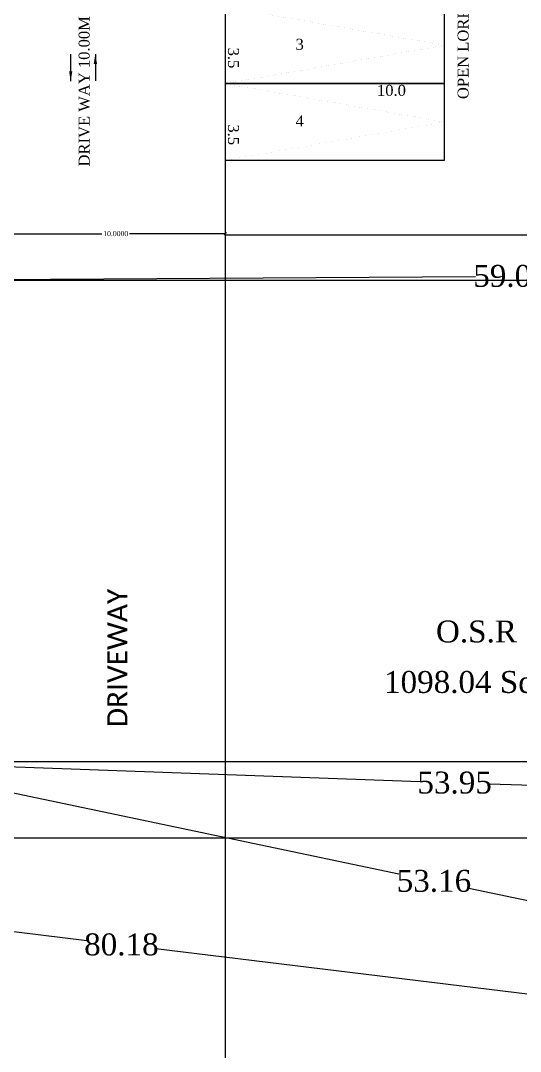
# Model space of a CAD drawing. Header units: metres. Extents: x 10791 to 15749, y -2675 to -2476.
# Drawn here: x 15705.57 to 15711.27, y -2666.79 to -2655.03 of the extents above; entities that cross this region are included whole.
import ezdxf
from ezdxf.enums import TextEntityAlignment as Align

# ---------------------------------------------------------------- set-up
doc = ezdxf.new("R2010")
doc.units = ezdxf.units.M
doc.header["$LTSCALE"] = 0.5
doc.header["$MEASUREMENT"] = 0
doc.header["$PDMODE"] = 35
for name, color, linetype in [('BLK_1_LVL_0_SIDE_SETBACK2', 7, 'Continuous'), ('BLK_2_LVL_0_SIDE_SETBACK2', 7, 'Continuous'), ('DRIVEWAY', 7, 'Continuous'), ('LOADING_UNLOADING', 7, 'Continuous')]:
    doc.layers.add(name, color=color, linetype=linetype)
doc.styles.add('Isa-', font='times.ttf')
doc.styles.get("Standard").update_dxf_attribs({"font": ''})
doc.styles.add('STYLE2', font='times.ttf')
doc.styles.get('Standard').set_extended_font_data('Arial Black')
doc.dimstyles.new('Copy of ISO-25', dxfattribs={"dimscale": 0, "dimtxt": 0.23, "dimasz": 0.1, "dimexe": 1.25, "dimexo": 0.625, "dimgap": 0.11, "dimtad": 0, "dimtih": 1, "dimtoh": 1, "dimzin": 1, "dimdsep": 46, "dimtxsty": 'STYLE2', "dimblk": 'OBLIQUE', "dimcen": 0, "dimse1": 1, "dimse2": 1, "dimclrd": 1, "dimclrt": 3, "dimadec": 0, "dimazin": 2, "dimtfac": 1, "dimtix": 1, "dimtofl": 0, "dimtmove": 0, "dimatfit": 3, "dimfxl": 0, "dimtolj": 1, "dimarcsym": 0})
doc.dimstyles.get("Standard").update_dxf_attribs({"dimtxt": 0.23, "dimasz": 0.18, "dimexe": 0.18, "dimexo": 0.0625, "dimgap": 0.09, "dimtad": 0, "dimtih": 1, "dimtoh": 1, "dimzin": 0, "dimdsep": 46, "dimtxsty": 'Standard', "dimblk": 'OBLIQUE', "dimcen": 0.09, "dimse1": 1, "dimse2": 1, "dimclrd": 1, "dimclrt": 3, "dimadec": 0, "dimazin": 0, "dimtfac": 1, "dimtofl": 0, "dimtmove": 0, "dimatfit": 3, "dimfxl": 0, "dimtolj": 1, "dimtzin": 0, "dimarcsym": 0})

# ---------------------------------------------------------------- blocks, each defined once
blk = doc.blocks.new('_Oblique')
at = {"color": 0, "linetype": 'ByBlock', "lineweight": -2}
blk.add_line((-0.5, -0.5), (0.5, 0.5), dxfattribs=at)
blk = doc.blocks.new('*D207')
at = {"color": 1, "lineweight": -2, "ltscale": 2}
for p, q in [((16020.703, -2667.303), (16046.081, -2668.223)), ((16074.614, -2669.257), (16049.236, -2668.337))]:
    blk.add_line(p, q, dxfattribs=at)
at = {"layer": 'Defpoints', "color": 0, "lineweight": 25, "ltscale": 2}
for p in [(16020.703, -2667.303), (16074.614, -2669.257), (16074.614, -2669.257)]:
    blk.add_point(p, dxfattribs=at)
at = {"color": 1, "lineweight": -2, "ltscale": 2, "xscale": 0.18, "yscale": 0.18, "zscale": 0.18}
for p, rotation in [((16020.703, -2667.303), 177.9246906218139), ((16074.614, -2669.257), 357.9246906218139)]:
    blk.add_blockref('_Oblique', p, dxfattribs=dict(at, rotation=rotation))
at = {"color": 3, "lineweight": 25, "ltscale": 2, "insert": (16047.659, -2668.28), "char_height": 1, "attachment_point": 5, "style": 'STYLE2'}
blk.add_mtext('\\A1;53.95', dxfattribs=at)
blk = doc.blocks.new('*D208')
at = {"color": 1, "lineweight": -2, "ltscale": 2}
for p, q in [((16020.703, -2645.363), (16048.615, -2645.171)), ((16079.717, -2644.958), (16051.805, -2645.149))]:
    blk.add_line(p, q, dxfattribs=at)
at = {"layer": 'Defpoints', "color": 0, "lineweight": 25, "ltscale": 2}
for p in [(16079.717, -2644.958), (16079.717, -2644.958), (16020.703, -2645.363)]:
    blk.add_point(p, dxfattribs=at)
at = {"color": 1, "lineweight": -2, "ltscale": 2, "xscale": 0.18, "yscale": 0.18, "zscale": 0.18}
for p, rotation in [((16079.717, -2644.958), 0.3938453070030036), ((16020.703, -2645.363), 180.3938453070029)]:
    blk.add_blockref('_Oblique', p, dxfattribs=dict(at, rotation=rotation))
at = {"color": 3, "lineweight": 25, "ltscale": 2, "insert": (16050.21, -2645.16), "char_height": 1, "attachment_point": 5, "style": 'STYLE2'}
blk.add_mtext('\\A1;59.02', dxfattribs=at)
blk = doc.blocks.new('*D213')
at = {"color": 1, "lineweight": -2, "ltscale": 2}
for p, q in [((15992.663, -2670.796), (16030.88, -2675.474)), ((16072.245, -2680.537), (16034.028, -2675.859))]:
    blk.add_line(p, q, dxfattribs=at)
at = {"layer": 'Defpoints', "color": 0, "lineweight": 25, "ltscale": 2}
for p in [(15992.663, -2670.796), (16072.245, -2680.537), (16072.245, -2680.537)]:
    blk.add_point(p, dxfattribs=at)
at = {"color": 1, "lineweight": -2, "ltscale": 2, "xscale": 0.18, "yscale": 0.18, "zscale": 0.18}
for p, rotation in [((15992.663, -2670.796), 173.0214859313091), ((16072.245, -2680.537), 353.0214859313092)]:
    blk.add_blockref('_Oblique', p, dxfattribs=dict(at, rotation=rotation))
at = {"color": 4, "lineweight": 25, "ltscale": 2, "insert": (16032.454, -2675.667), "char_height": 1, "attachment_point": 5, "style": 'STYLE2'}
blk.add_mtext('\\A1;80.18', dxfattribs=at)
blk = doc.blocks.new('*D214')
at = {"color": 1, "lineweight": -2, "ltscale": 2}
for p, q in [((16020.703, -2667.303), (16045.119, -2672.431)), ((16072.73, -2678.229), (16048.314, -2673.102))]:
    blk.add_line(p, q, dxfattribs=at)
at = {"layer": 'Defpoints', "color": 0, "lineweight": 25, "ltscale": 2}
for p in [(16020.703, -2667.303), (16072.73, -2678.229), (16072.73, -2678.229)]:
    blk.add_point(p, dxfattribs=at)
at = {"color": 1, "lineweight": -2, "ltscale": 2, "xscale": 0.18, "yscale": 0.18, "zscale": 0.18}
for p, rotation in [((16020.703, -2667.303), 168.1398855401164), ((16072.73, -2678.229), 348.1398855401163)]:
    blk.add_blockref('_Oblique', p, dxfattribs=dict(at, rotation=rotation))
at = {"color": 4, "lineweight": 25, "ltscale": 2, "insert": (16046.716, -2672.766), "char_height": 1, "attachment_point": 5, "style": 'STYLE2'}
blk.add_mtext('\\A1;53.16', dxfattribs=at)
blk = doc.blocks.new('*D222')
at = {"layer": 'Defpoints', "color": 0, "lineweight": 25}
for p in [(16027.195, -2636.477), (16037.195, -2636.477), (16037.195, -2643.224)]:
    blk.add_point(p, dxfattribs=at)
at = {"layer": 'DRIVEWAY', "color": 255, "lineweight": -2}
for p, q in [((16027.195, -2643.224), (16031.559, -2643.224)), ((16037.195, -2643.224), (16032.83, -2643.224))]:
    blk.add_line(p, q, dxfattribs=at)
at = {"layer": 'DRIVEWAY', "color": 255, "lineweight": -2, "xscale": 0.1, "yscale": 0.1, "zscale": 0.1, "rotation": 180}
blk.add_blockref('_Oblique', (16027.195, -2643.224), dxfattribs=at)
at = {"layer": 'DRIVEWAY', "color": 255, "lineweight": -2, "xscale": 0.1, "yscale": 0.1, "zscale": 0.1}
blk.add_blockref('_Oblique', (16037.195, -2643.224), dxfattribs=at)
at = {"layer": 'DRIVEWAY', "color": 255, "lineweight": -3, "insert": (16032.195, -2643.224), "char_height": 0.23, "attachment_point": 5, "style": 'STYLE2'}
blk.add_mtext('\\A1;10.0000', dxfattribs=at)
blk = doc.blocks.new('RYGFY')
at = {"color": 7, "lineweight": 25, "ltscale": 2, "const_width": 0.001}
for points in [[(16037.19457, -2632.87691), (16047.19457, -2634.62691), (16037.19457, -2636.37691)], [(16037.19457, -2636.37691), (16047.19457, -2638.12691), (16037.19457, -2639.87691)]]:
    blk.add_lwpolyline(points, dxfattribs=at)
at = {"layer": 'BLK_1_LVL_0_SIDE_SETBACK2', "color": 171}
blk.add_lwpolyline([(15992.66295, -2670.79626), (16074.29088, -2670.79626), (16083.89236, -2625.07626), (15992.66295, -2625.07626)], close=True, dxfattribs=at)
at = {"layer": 'BLK_2_LVL_0_SIDE_SETBACK2', "color": 11}
blk.add_lwpolyline([(16020.70283, -2667.30326), (16075.02443, -2667.30326), (16079.63197, -2645.36326), (16020.70283, -2645.36326)], close=True, dxfattribs=at)
at = {"layer": 'DRIVEWAY', "color": 255}
for points in [[(16027.19457, -2606.79625), (16037.19456, -2606.79626), (16037.19455, -2690.465), (16027.19455, -2690.465)], [(16037.19455, -2690.465), (16053.19455, -2685.91146), (16068.80097, -2643.29876), (16037.19457, -2643.29876)]]:
    blk.add_lwpolyline(points, close=True, dxfattribs=at)
at = {"layer": 'LOADING_UNLOADING', "color": 175, "ltscale": 400}
for points in [[(16047.19457, -2636.37691), (16047.19457, -2632.87691), (16037.19457, -2632.87691), (16037.19457, -2636.37691)], [(16047.19457, -2639.87691), (16047.19457, -2636.37691), (16037.19457, -2636.37691), (16037.19457, -2639.87691)]]:
    blk.add_lwpolyline(points, close=True, dxfattribs=at)
at = {"color": 11, "style": 'Isa-'}
for s, rotation, p in [('OPEN LORRY PARKING', 90, (16048.29385, -2632.95015)), ('DRIVE WAY 10.00M WIDE', 90, (16031.00291, -2635.64819)), ('3.5', 270, (16037.31776, -2635.20924)), ('3.5', 270, (16037.31776, -2638.70924))]:
    blk.add_text(s, height=0.5, rotation=rotation, dxfattribs=at).set_placement(p, align=Align.CENTER)
for s, p in [('3', (16040.5895, -2634.83353)), ('10.0', (16044.77684, -2636.93503)), ('4', (16040.5895, -2638.33353))]:
    blk.add_text(s, height=0.5, dxfattribs=at).set_placement(p, align=Align.CENTER)
at = {"color": 3, "lineweight": 25, "ltscale": 2, "char_height": 1, "attachment_point": 5, "style": 'STYLE2'}
for s, insert in [('\\A1;O.S.R', (16048.65476, -2661.38714)), ('\\A1;1098.04 Sqm.', (16048.65476, -2663.84314))]:
    blk.add_mtext(s, dxfattribs=dict(at, insert=insert))
at = {"layer": 'DRIVEWAY', "color": 255, "insert": (16031.81023, -2665.74404), "char_height": 1, "width": 36.1755827, "attachment_point": 1, "rotation": 90}
blk.add_mtext('{\\fCalibri|b0|i0|c0|p34;\\H0.91667x;\\C256;DRIVEWAY}', dxfattribs=at)
at = {"color": 3, "lineweight": 25, "ltscale": 2}
for p1, p2, picture, middle in [((16020.70283, -2645.36326), (16079.71716, -2644.9576), '*D208', (16050.20999, -2645.16043)), ((16020.70283, -2667.30326), (16074.61417, -2669.25684), '*D207', (16047.6585, -2668.28005))]:
    dim = blk.add_aligned_dim(p1=p1, p2=p2, distance=0, dimstyle='Standard', override={"dimtxt": 1, "dimgap": 0, "dimtxsty": 'STYLE2'}, dxfattribs=at)
    dim.commit()
    dim.dimension.update_dxf_attribs({"geometry": picture, "text_midpoint": middle})
at = {"color": 4, "lineweight": 25, "ltscale": 2}
for p1, p2, picture, middle in [((16020.70283, -2667.30326), (16072.72991, -2678.22927), '*D214', (16046.71637, -2672.76626)), ((15992.66295, -2670.79626), (16072.24518, -2680.53744), '*D213', (16032.45406, -2675.66685))]:
    dim = blk.add_aligned_dim(p1=p1, p2=p2, distance=0, dimstyle='Standard', override={"dimtxt": 1, "dimgap": 0, "dimtxsty": 'STYLE2', "dimclrt": 4}, dxfattribs=at)
    dim.commit()
    dim.dimension.update_dxf_attribs({"geometry": picture, "text_midpoint": middle})
at = {"layer": 'DRIVEWAY', "color": 255, "lineweight": -3}
dim = blk.add_linear_dim(base=(16037.19456, -2643.2236), p1=(16027.19456, -2636.47653), p2=(16037.19456, -2636.47653), dimstyle='Copy of ISO-25', override={"dimscale": 1, "dimdec": 4, "dimclrd": 255, "dimclrt": 255}, dxfattribs=at)
dim.commit()
dim.dimension.update_dxf_attribs({"geometry": '*D222', "text_midpoint": (16032.19456, -2643.2236)})
at = {"color": 4, "lineweight": 25, "ltscale": 2}
for points in [[(16030.14001, -2636.25951), (16030.14001, -2635.03448)], [(16030.14274, -2636.25964), (16030.14274, -2635.03461)], [(16031.26468, -2635.02854), (16031.26468, -2636.25357)], [(16031.26741, -2635.02867), (16031.26741, -2636.2537)]]:
    blk.add_leader(points, dimstyle='Standard', override={"dimtxt": 0.24, "dimasz": 0.45, "dimgap": 0, "dimtad": 0, "dimtxsty": 'STYLE2'}, dxfattribs=at)

msp = doc.modelspace()

# ---------------------------------------------------------------- block references
at = {"color": 31, "lineweight": 25, "xscale": 0.25, "yscale": 0.25, "zscale": 0.25}
msp.add_blockref('RYGFY', (11698.60907, -1996.65254), dxfattribs=at)

doc.saveas('drawing.dxf')
